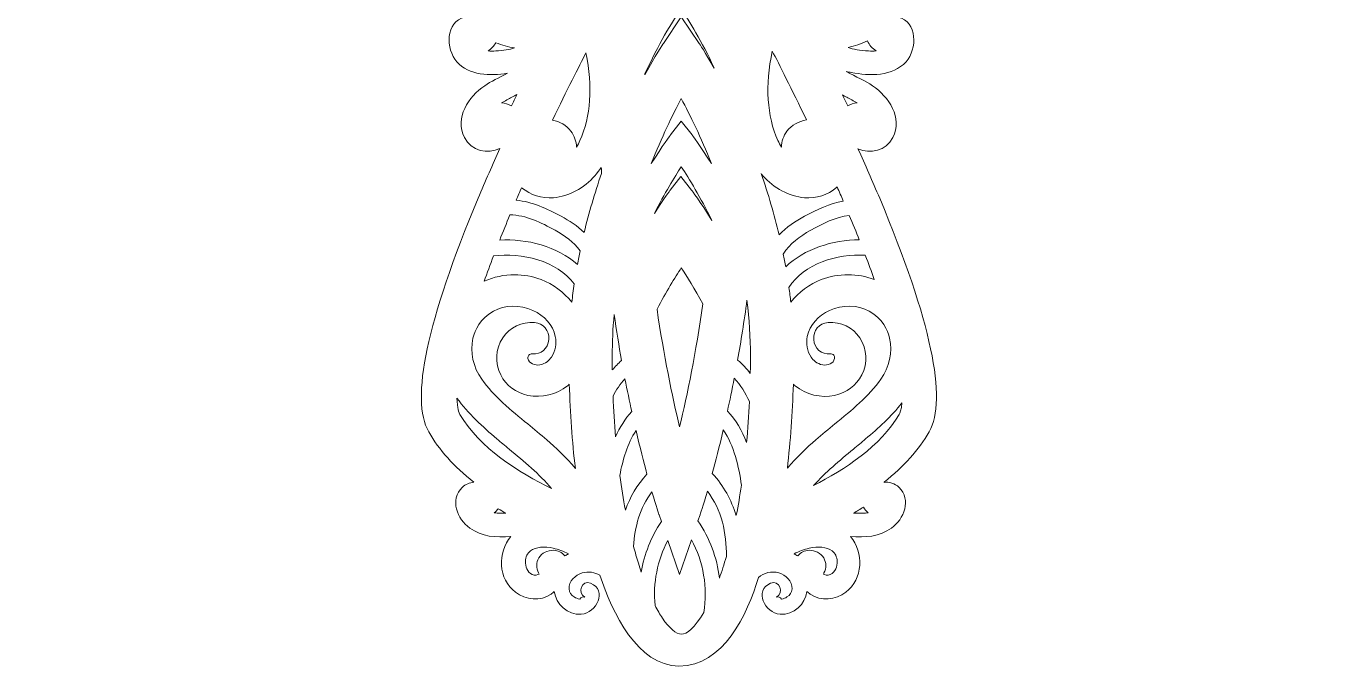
# Model space of a CAD drawing. Header units: millimetres. Extents: x 8 to 970, y -668 to -13.
# Drawn here: x 8.5 to 239.2, y -661.2 to -547.4 of the extents above; entities that cross this region are included whole.
import ezdxf

# ---------------------------------------------------------------- set-up
doc = ezdxf.new("R2010")
doc.units = ezdxf.units.MM
doc.header["$MEASUREMENT"] = 0
doc.layers.add('Layer 5', color=7, linetype='Continuous')

msp = doc.modelspace()

# ---------------------------------------------------------------- linework, layer by layer
at = {"layer": 'Layer 5', "lineweight": 0}
for points, knots in [([(239.19, -472.4), (239.18, -471.52), (238.73, -457.77), (225.12, -456.4), (225.69, -455.16), (226.44, -453.27), (226.55, -451.63), (226.55, -451.63), (226.61, -450.59), (226.61, -450.59), (226.61, -450.59), (225.57, -450.61), (225.57, -450.61), (225.43, -450.61), (222.64, -450.68), (220.27, -451.25), (220.06, -447.67), (218.6, -437.9), (208.96, -435.78), (203.19, -434.51), (198.96, -434.6), (195.61, -435.33), (197.55, -433.29), (198.5, -430.36), (197.9, -427.39), (197.1, -423.41), (193.21, -420.82), (189.22, -421.62), (189, -421.67), (188.78, -421.73), (188.56, -421.8), (189.5, -419.99), (189.79, -417.94), (189.38, -415.91), (188.58, -411.93), (184.69, -409.34), (180.7, -410.14), (179.64, -410.36), (178.7, -410.84), (177.94, -411.5), (177.98, -411.34), (178.02, -411.17), (178.05, -411), (178.51, -408.65), (178.03, -406.26), (176.69, -404.27), (175.59, -402.64), (173.92, -401.53), (171.99, -401.15), (170.06, -400.77), (168.09, -401.17), (166.46, -402.27), (166.36, -402.34), (166.26, -402.42), (166.16, -402.5), (166.49, -400.34), (166.05, -398.06), (164.74, -396.11), (164.03, -395.05), (163.09, -394.24), (162.04, -393.7), (161.96, -391.62), (161.67, -389.28), (161.08, -386.61), (160, -381.71), (156.73, -378.19), (151.63, -376.43), (149.23, -375.6), (146.97, -375.35), (145.61, -375.28), (146.18, -372.92), (146.24, -370.14), (146.24, -370), (146.24, -370), (146.27, -368.95), (146.27, -368.95), (146.27, -368.95), (145.22, -369.02), (145.22, -369.02), (143.59, -369.13), (141.7, -369.87), (140.46, -370.45), (139.1, -356.91), (125.48, -356.39), (124.47, -356.37), (124.47, -356.37), (124.47, -356.37), (124.47, -356.37), (124.47, -356.37), (124.47, -356.37), (124.47, -356.37), (124.47, -356.37), (124.42, -356.37), (124.42, -356.37), (124.42, -356.37), (124.42, -356.37), (124.41, -356.37), (124.41, -356.37), (124.41, -356.37), (124.41, -356.37), (123.41, -356.39), (109.79, -356.91), (108.43, -370.45), (107.19, -369.87), (105.3, -369.13), (103.67, -369.02), (103.67, -369.02), (102.62, -368.95), (102.62, -368.95), (102.62, -368.95), (102.64, -370), (102.64, -370), (102.65, -370.14), (102.71, -372.92), (103.27, -375.28), (101.91, -375.35), (99.65, -375.6), (97.25, -376.43), (92.15, -378.19), (88.88, -381.71), (87.81, -386.61), (87.12, -389.74), (86.83, -392.43), (86.83, -394.76), (85.99, -395.3), (85.24, -396.02), (84.65, -396.9), (83.36, -398.87), (82.95, -401.16), (83.31, -403.31), (83.21, -403.24), (83.11, -403.16), (83, -403.09), (81.36, -402.01), (79.39, -401.63), (77.46, -402.03), (75.53, -402.43), (73.88, -403.55), (72.79, -405.2), (71.48, -407.2), (71.02, -409.59), (71.5, -411.94), (71.54, -412.11), (71.58, -412.28), (71.62, -412.45), (70.85, -411.79), (69.91, -411.32), (68.84, -411.12), (64.85, -410.36), (60.99, -412.99), (60.23, -416.98), (59.84, -419.01), (60.16, -421.06), (61.11, -422.86), (60.9, -422.79), (60.68, -422.73), (60.45, -422.69), (56.46, -421.93), (52.59, -424.56), (51.83, -428.55), (51.33, -431.18), (52.04, -433.76), (53.57, -435.73), (50.01, -434.66), (45.38, -434.31), (38.72, -435.78), (29.08, -437.9), (27.61, -447.67), (27.4, -451.25), (25.04, -450.68), (22.25, -450.61), (22.11, -450.61), (22.11, -450.61), (21.06, -450.59), (21.06, -450.59), (21.06, -450.59), (21.13, -451.63), (21.13, -451.63), (21.24, -453.27), (21.98, -455.16), (22.56, -456.4), (8.95, -457.77), (8.5, -471.52), (8.48, -472.4), (8.48, -472.4), (8.48, -472.4), (8.48, -472.4), (8.48, -472.4), (8.48, -472.44), (8.48, -472.44), (8.48, -472.44), (8.48, -472.44), (8.48, -472.44), (8.5, -473.32), (8.95, -487.07), (22.56, -488.44), (21.98, -489.68), (21.24, -491.57), (21.13, -493.21), (21.13, -493.21), (21.06, -494.25), (21.06, -494.25), (21.06, -494.25), (22.11, -494.23), (22.11, -494.23), (22.25, -494.23), (25.04, -494.16), (27.4, -493.6), (27.61, -497.17), (29.08, -506.94), (38.72, -509.06), (41.86, -509.75), (44.55, -510.04), (46.88, -510.04), (49.98, -510.04), (52.45, -509.54), (54.55, -508.79), (53.36, -510.03), (52.51, -511.63), (52.2, -513.45), (51.5, -517.45), (54.2, -521.28), (58.2, -521.97), (58.55, -522.03), (58.9, -522.06), (59.24, -522.06), (59.83, -522.06), (60.4, -521.97), (60.95, -521.81), (60.29, -523.92), (60.42, -526.17), (61.35, -528.2), (62.16, -529.99), (63.63, -531.36), (65.47, -532.05), (66.31, -532.36), (67.19, -532.52), (68.06, -532.52), (69.1, -532.52), (70.13, -532.3), (71.11, -531.85), (71.13, -531.84), (71.14, -531.84), (71.15, -531.83), (70.55, -533.84), (70.64, -536.07), (71.58, -538.12), (72.4, -539.91), (73.86, -541.28), (75.7, -541.97), (76.54, -542.28), (77.42, -542.44), (78.29, -542.44), (79.33, -542.44), (80.37, -542.21), (81.34, -541.77), (82.03, -541.45), (82.64, -541.02), (83.16, -540.49), (83.51, -541.16), (84.87, -543.54), (87.28, -545.77), (86.99, -545.78), (86.71, -545.81), (86.44, -545.87), (82.92, -546.64), (83.01, -551.53), (85, -553.78), (87.2, -556.26), (90.93, -556.31), (94.02, -555.82), (92.53, -556.61), (91.02, -557.31), (89.95, -558.04), (87.1, -560.01), (84.53, -563.73), (86.35, -567.25), (87.6, -569.65), (90.49, -570.27), (92.66, -569.19), (91.37, -572.03), (90.06, -575.01), (88.79, -578.05), (79.66, -599.81), (76.71, -613.77), (80.01, -619.55), (81.83, -622.74), (84.5, -625.73), (88, -628.51), (87.28, -628.56), (86.55, -628.85), (85.95, -629.43), (83.71, -631.61), (85.09, -635.07), (87.29, -636.65), (89.45, -638.21), (91.98, -638.36), (94.6, -638.16), (92.17, -640.95), (92.33, -645.74), (95.43, -648.05), (97.21, -649.37), (99.86, -649.78), (101.73, -648.41), (101.94, -648.26), (102.13, -648.09), (102.31, -647.91), (102.63, -650.19), (104.6, -652.14), (107.1, -651.97), (109.78, -651.78), (111.81, -647.71), (108.77, -646.46), (107.21, -645.82), (106.35, -648.18), (107.73, -648.94), (107.4, -648.8), (107.1, -648.92), (106.82, -649.28), (106.48, -649.21), (106.15, -649.08), (105.85, -648.9), (105.3, -648.54), (104.99, -648.12), (104.94, -647.46), (104.84, -646.09), (106.09, -644.99), (107.29, -644.63), (108.4, -644.3), (109.5, -644.51), (110.41, -645.05), (112.6, -651.7), (117.15, -661.17), (124.44, -661.17), (132.4, -661.17), (136.59, -652.05), (138.57, -645.42), (139.56, -644.61), (140.88, -644.23), (142.2, -644.63), (143.4, -644.99), (144.65, -646.09), (144.55, -647.46), (144.5, -648.12), (144.2, -648.54), (143.64, -648.9), (143.34, -649.08), (143.02, -649.21), (142.68, -649.28), (142.39, -648.92), (142.09, -648.8), (141.77, -648.94), (143.15, -648.18), (142.29, -645.82), (140.73, -646.46), (137.68, -647.71), (139.72, -651.78), (142.4, -651.97), (144.9, -652.14), (146.86, -650.19), (147.19, -647.91), (147.37, -648.09), (147.56, -648.26), (147.76, -648.41), (149.64, -649.78), (152.29, -649.37), (154.06, -648.05), (157.17, -645.74), (157.33, -640.95), (154.9, -638.16), (157.52, -638.36), (160.05, -638.21), (162.2, -636.65), (164.41, -635.07), (165.79, -631.61), (163.55, -629.43), (162.78, -628.68), (161.79, -628.41), (160.88, -628.53), (160.88, -628.53), (160.89, -628.51), (160.89, -628.51), (164.39, -625.73), (167.06, -622.74), (168.88, -619.55), (172.18, -613.77), (169.23, -599.81), (160.1, -578.05), (158.83, -575.03), (157.53, -572.07), (156.25, -569.24), (158.41, -570.25), (161.22, -569.61), (162.44, -567.25), (164.27, -563.73), (161.7, -560.01), (158.84, -558.04), (157.63, -557.21), (155.85, -556.43), (154.17, -555.5), (154.46, -555.58), (154.76, -555.65), (155.06, -555.7), (158.28, -556.3), (162.42, -556.45), (164.79, -553.78), (166.78, -551.53), (166.87, -546.64), (163.35, -545.87), (162.77, -545.75), (162.13, -545.73), (161.52, -545.85), (164.34, -543.26), (165.76, -540.45), (165.82, -540.32), (165.82, -540.32), (165.86, -540.25), (165.86, -540.25), (166.72, -541.77), (168.21, -542.91), (170.06, -543.25), (170.5, -543.33), (170.95, -543.37), (171.39, -543.37), (174.88, -543.37), (177.98, -540.88), (178.64, -537.33), (178.83, -536.29), (178.83, -535.25), (178.67, -534.23), (179.03, -534.38), (179.41, -534.49), (179.81, -534.56), (180.26, -534.64), (180.71, -534.68), (181.16, -534.68), (182.63, -534.68), (184.08, -534.24), (185.32, -533.38), (186.94, -532.26), (188.03, -530.58), (188.39, -528.64), (188.72, -526.85), (188.5, -525.05), (187.78, -523.42), (188.05, -523.51), (188.32, -523.58), (188.6, -523.64), (189.05, -523.72), (189.5, -523.76), (189.95, -523.76), (191.43, -523.76), (192.87, -523.31), (194.12, -522.46), (195.74, -521.34), (196.82, -519.66), (197.18, -517.72), (197.8, -514.34), (196.43, -511.04), (193.9, -509.05), (195.83, -509.65), (198.07, -510.04), (200.79, -510.04), (203.13, -510.04), (205.82, -509.75), (208.96, -509.06), (218.6, -506.94), (220.06, -497.17), (220.27, -493.6), (222.64, -494.16), (225.43, -494.23), (225.57, -494.23), (225.57, -494.23), (226.61, -494.25), (226.61, -494.25), (226.61, -494.25), (226.55, -493.21), (226.55, -493.21), (226.44, -491.57), (225.69, -489.68), (225.12, -488.44), (238.73, -487.07), (239.18, -473.32), (239.19, -472.44), (239.19, -472.44), (239.19, -472.44), (239.19, -472.44), (239.19, -472.44), (239.19, -472.4), (239.19, -472.4), (239.19, -472.4), (239.19, -472.4), (239.19, -472.4)], [0, 0, 0, 0, 1, 1, 1, 2, 2, 2, 3, 3, 3, 4, 4, 4, 5, 5, 5, 6, 6, 6, 7, 7, 7, 8, 8, 8, 9, 9, 9, 10, 10, 10, 11, 11, 11, 12, 12, 12, 13, 13, 13, 14, 14, 14, 15, 15, 15, 16, 16, 16, 17, 17, 17, 18, 18, 18, 19, 19, 19, 20, 20, 20, 21, 21, 21, 22, 22, 22, 23, 23, 23, 24, 24, 24, 25, 25, 25, 26, 26, 26, 27, 27, 27, 28, 28, 28, 29, 29, 29, 30, 30, 30, 31, 31, 31, 32, 32, 32, 33, 33, 33, 34, 34, 34, 35, 35, 35, 36, 36, 36, 37, 37, 37, 38, 38, 38, 39, 39, 39, 40, 40, 40, 41, 41, 41, 42, 42, 42, 43, 43, 43, 44, 44, 44, 45, 45, 45, 46, 46, 46, 47, 47, 47, 48, 48, 48, 49, 49, 49, 50, 50, 50, 51, 51, 51, 52, 52, 52, 53, 53, 53, 54, 54, 54, 55, 55, 55, 56, 56, 56, 57, 57, 57, 58, 58, 58, 59, 59, 59, 60, 60, 60, 61, 61, 61, 62, 62, 62, 63, 63, 63, 64, 64, 64, 65, 65, 65, 66, 66, 66, 67, 67, 67, 68, 68, 68, 69, 69, 69, 70, 70, 70, 71, 71, 71, 72, 72, 72, 73, 73, 73, 74, 74, 74, 75, 75, 75, 76, 76, 76, 77, 77, 77, 78, 78, 78, 79, 79, 79, 80, 80, 80, 81, 81, 81, 82, 82, 82, 83, 83, 83, 84, 84, 84, 85, 85, 85, 86, 86, 86, 87, 87, 87, 88, 88, 88, 89, 89, 89, 90, 90, 90, 91, 91, 91, 92, 92, 92, 93, 93, 93, 94, 94, 94, 95, 95, 95, 96, 96, 96, 97, 97, 97, 98, 98, 98, 99, 99, 99, 100, 100, 100, 101, 101, 101, 102, 102, 102, 103, 103, 103, 104, 104, 104, 105, 105, 105, 106, 106, 106, 107, 107, 107, 108, 108, 108, 109, 109, 109, 110, 110, 110, 111, 111, 111, 112, 112, 112, 113, 113, 113, 114, 114, 114, 115, 115, 115, 116, 116, 116, 117, 117, 117, 118, 118, 118, 119, 119, 119, 120, 120, 120, 121, 121, 121, 122, 122, 122, 123, 123, 123, 124, 124, 124, 125, 125, 125, 126, 126, 126, 127, 127, 127, 128, 128, 128, 129, 129, 129, 130, 130, 130, 131, 131, 131, 132, 132, 132, 133, 133, 133, 134, 134, 134, 135, 135, 135, 136, 136, 136, 137, 137, 137, 138, 138, 138, 139, 139, 139, 140, 140, 140, 141, 141, 141, 142, 142, 142, 143, 143, 143, 144, 144, 144, 145, 145, 145, 146, 146, 146, 147, 147, 147, 148, 148, 148, 149, 149, 149, 150, 150, 150, 151, 151, 151, 152, 152, 152, 153, 153, 153, 154, 154, 154, 155, 155, 155, 156, 156, 156, 157, 157, 157, 158, 158, 158, 159, 159, 159, 160, 160, 160, 161, 161, 161, 162, 162, 162, 163, 163, 163, 164, 164, 164, 164]), ([(118.41, -556.09), (118.41, -556.03), (118.41, -555.96), (118.42, -555.9), (120.79, -550.76), (123.23, -546.73), (124.81, -544.32), (126.26, -546.54), (128.48, -550.17), (130.67, -554.76), (130.67, -554.76), (130.68, -554.9), (130.68, -554.9), (129.11, -552.09), (128.07, -550.56), (128.06, -550.54), (128.06, -550.54), (124.87, -545.82), (124.87, -545.82), (124.87, -545.82), (121.69, -550.54), (121.69, -550.54), (121.61, -550.66), (120.29, -552.62), (118.41, -556.09)], [0, 0, 0, 0, 1, 1, 1, 2, 2, 2, 3, 3, 3, 4, 4, 4, 5, 5, 5, 6, 6, 6, 7, 7, 7, 8, 8, 8, 8]), ([(91.92, -551.86), (91.47, -551.89), (91, -551.9), (90.55, -551.87), (91.14, -551.48), (91.61, -550.97), (91.93, -550.4), (93, -550.83), (94.11, -551.15), (95.24, -551.33), (94.36, -551.62), (93.25, -551.8), (91.92, -551.86)], [0, 0, 0, 0, 1, 1, 1, 2, 2, 2, 3, 3, 3, 4, 4, 4, 4]), ([(158.11, -551.86), (156.61, -551.79), (155.4, -551.58), (154.48, -551.22), (155.67, -550.98), (156.82, -550.6), (157.94, -550.08), (158.25, -550.78), (158.77, -551.41), (159.47, -551.87), (159.02, -551.9), (158.56, -551.89), (158.11, -551.86)], [0, 0, 0, 0, 1, 1, 1, 2, 2, 2, 3, 3, 3, 4, 4, 4, 4]), ([(106.87, -567.8), (106.7, -568.17), (106.5, -568.57), (106.25, -568.96), (106.24, -567.94), (105.89, -566.94), (105.26, -566.11), (104.47, -565.08), (103.33, -564.41), (102.01, -564.15), (104.54, -558.84), (106.71, -554.57), (107.93, -552.21), (109.16, -558.24), (108.81, -563.47), (106.87, -567.8)], [0, 0, 0, 0, 1, 1, 1, 2, 2, 2, 3, 3, 3, 4, 4, 4, 5, 5, 5, 5]), ([(147.09, -564.12), (145.69, -564.35), (144.47, -565.04), (143.64, -566.11), (143.01, -566.94), (142.66, -567.94), (142.65, -568.96), (142.4, -568.57), (142.2, -568.17), (142.03, -567.8), (140.06, -563.4), (139.73, -558.07), (141.03, -551.91), (142.22, -554.19), (144.46, -558.6), (147.09, -564.12)], [0, 0, 0, 0, 1, 1, 1, 2, 2, 2, 3, 3, 3, 4, 4, 4, 5, 5, 5, 5]), ([(94.78, -560.09), (95.07, -559.94), (95.36, -559.78), (95.65, -559.63), (95.33, -560.3), (95, -560.97), (94.69, -561.64), (94.16, -561.34), (93.56, -561.15), (92.93, -561.11), (93.55, -560.73), (94.19, -560.4), (94.78, -560.09)], [0, 0, 0, 0, 1, 1, 1, 2, 2, 2, 3, 3, 3, 4, 4, 4, 4]), ([(124.87, -560.32), (126.44, -563.27), (128.36, -567.2), (130.21, -571.89), (128.21, -568.65), (126.79, -566.79), (126.77, -566.77), (126.77, -566.77), (124.87, -564.32), (124.87, -564.32), (124.87, -564.32), (122.97, -566.77), (122.97, -566.77), (122.95, -566.8), (121.54, -568.63), (119.54, -571.88), (121.38, -567.21), (123.29, -563.29), (124.87, -560.32)], [0, 0, 0, 0, 1, 1, 1, 2, 2, 2, 3, 3, 3, 4, 4, 4, 5, 5, 5, 6, 6, 6, 6]), ([(154.25, -560.09), (154.84, -560.4), (155.48, -560.73), (156.09, -561.11), (155.5, -561.15), (154.92, -561.32), (154.42, -561.6), (154.11, -560.97), (153.81, -560.33), (153.51, -559.69), (153.75, -559.83), (154, -559.96), (154.25, -560.09)], [0, 0, 0, 0, 1, 1, 1, 2, 2, 2, 3, 3, 3, 4, 4, 4, 4]), ([(102.16, -577.94), (104.87, -577.73), (107.63, -576.27), (109.54, -574.03), (109.94, -573.56), (110.31, -573.07), (110.66, -572.55), (110.67, -572.92), (110.68, -573.29), (110.69, -573.66), (109.47, -577.16), (108.45, -580.64), (107.62, -584.11), (106.41, -582.97), (105, -582.03), (103.52, -581.23), (101.02, -579.89), (98.36, -578.67), (95.55, -578.38), (95.86, -577.65), (96.18, -576.91), (96.51, -576.17), (98.09, -577.49), (100.04, -578.11), (102.16, -577.94)], [0, 0, 0, 0, 1, 1, 1, 2, 2, 2, 3, 3, 3, 4, 4, 4, 5, 5, 5, 6, 6, 6, 7, 7, 7, 8, 8, 8, 8]), ([(124.87, -572.45), (126.29, -574.59), (128.26, -577.84), (130.29, -581.96), (130.29, -581.97), (130.29, -581.97), (130.29, -581.98), (128.21, -578.58), (126.72, -576.63), (126.7, -576.6), (126.7, -576.6), (124.8, -574.15), (124.8, -574.15), (124.8, -574.15), (122.9, -576.6), (122.9, -576.6), (122.88, -576.63), (121.75, -578.1), (120.08, -580.73), (121.91, -577.16), (123.66, -574.31), (124.87, -572.45)], [0, 0, 0, 0, 1, 1, 1, 2, 2, 2, 3, 3, 3, 4, 4, 4, 5, 5, 5, 6, 6, 6, 7, 7, 7, 7]), ([(146.77, -581.23), (145.11, -582.12), (143.53, -583.21), (142.23, -584.54), (141.38, -580.94), (140.32, -577.31), (139.06, -573.66), (139.16, -573.79), (139.26, -573.91), (139.36, -574.03), (141.27, -576.27), (144.03, -577.73), (146.74, -577.94), (148.9, -578.11), (150.89, -577.47), (152.48, -576.1), (152.51, -576.07), (152.53, -576.05), (152.55, -576.03), (152.92, -576.88), (153.28, -577.71), (153.64, -578.54), (151.24, -578.99), (148.94, -580.07), (146.77, -581.23)], [0, 0, 0, 0, 1, 1, 1, 2, 2, 2, 3, 3, 3, 4, 4, 4, 5, 5, 5, 6, 6, 6, 7, 7, 7, 8, 8, 8, 8]), ([(94.44, -581), (97.24, -581), (100.07, -582.39), (102.44, -583.72), (104.16, -584.69), (105.74, -585.83), (106.89, -587.36), (106.72, -588.18), (106.56, -588.99), (106.41, -589.81), (102.84, -586.6), (97.38, -585.19), (92.62, -585.47), (93.2, -584.02), (93.81, -582.53), (94.44, -581)], [0, 0, 0, 0, 1, 1, 1, 2, 2, 2, 3, 3, 3, 4, 4, 4, 5, 5, 5, 5]), ([(143.41, -590.25), (143.28, -589.49), (143.14, -588.72), (142.98, -587.96), (144.16, -586.12), (145.91, -584.81), (147.85, -583.72), (149.9, -582.57), (152.29, -581.38), (154.71, -581.08), (155.33, -582.56), (155.92, -584.02), (156.48, -585.44), (151.81, -585.44), (146.68, -587.01), (143.41, -590.25)], [0, 0, 0, 0, 1, 1, 1, 2, 2, 2, 3, 3, 3, 4, 4, 4, 5, 5, 5, 5]), ([(91.52, -588.3), (96.47, -587.62), (102.77, -589.14), (105.85, -593.25), (105.69, -594.35), (105.55, -595.44), (105.43, -596.53), (103.99, -594.73), (102.1, -593.29), (100, -592.5), (98.45, -591.91), (96.84, -591.63), (95.26, -591.63), (93.4, -591.63), (91.57, -592.02), (89.87, -592.78), (90.38, -591.34), (90.93, -589.84), (91.52, -588.3)], [0, 0, 0, 0, 1, 1, 1, 2, 2, 2, 3, 3, 3, 4, 4, 4, 5, 5, 5, 6, 6, 6, 6]), ([(159.15, -592.49), (156.16, -591.35), (152.83, -591.33), (149.73, -592.5), (147.64, -593.28), (145.75, -594.72), (144.31, -596.52), (144.22, -595.65), (144.11, -594.78), (143.99, -593.91), (146.65, -589.66), (152.57, -587.87), (157.55, -588.18), (158.12, -589.66), (158.65, -591.1), (159.15, -592.49)], [0, 0, 0, 0, 1, 1, 1, 2, 2, 2, 3, 3, 3, 4, 4, 4, 5, 5, 5, 5]), ([(124.56, -618.66), (123.24, -613.12), (121.75, -605.97), (120.56, -597.75), (122.2, -594.63), (123.74, -592.13), (124.87, -590.4), (125.89, -591.94), (127.23, -594.12), (128.69, -596.83), (127.48, -605.42), (125.94, -612.9), (124.56, -618.66)], [0, 0, 0, 0, 1, 1, 1, 2, 2, 2, 3, 3, 3, 4, 4, 4, 4]), ([(100.97, -620.97), (99.87, -620.01), (98.71, -619.07), (97.59, -618.15), (94.63, -615.74), (91.57, -613.24), (89.42, -610.2), (87.9, -608.07), (87.32, -605.35), (87.87, -602.93), (88.2, -601.47), (89.1, -599.45), (91.49, -598.12), (93.53, -596.98), (96.22, -596.92), (98.52, -597.96), (100.59, -598.89), (102.04, -600.58), (102.48, -602.59), (102.76, -603.83), (102.5, -605.24), (101.81, -606.27), (101.45, -606.8), (100.8, -607.47), (99.74, -607.65), (98.87, -607.79), (97.81, -607.4), (97.64, -606.52), (97.59, -606.23), (97.69, -606.05), (97.79, -605.94), (97.94, -605.78), (98.16, -605.69), (98.41, -605.71), (99.96, -605.83), (101.22, -604.74), (101.35, -603.16), (101.47, -601.56), (100.38, -600.25), (98.8, -600.13), (96.52, -599.94), (94.41, -600.97), (93.15, -602.87), (91.85, -604.83), (91.72, -607.34), (92.8, -609.43), (93.78, -611.33), (95.5, -612.62), (97.64, -613.07), (100.06, -613.58), (102.68, -612.95), (104.64, -611.37), (104.76, -611.28), (104.87, -611.18), (104.98, -611.09), (105.12, -616.22), (105.48, -621.26), (106.05, -626.04), (104.36, -624.05), (102.55, -622.36), (100.97, -620.97)], [0, 0, 0, 0, 1, 1, 1, 2, 2, 2, 3, 3, 3, 4, 4, 4, 5, 5, 5, 6, 6, 6, 7, 7, 7, 8, 8, 8, 9, 9, 9, 10, 10, 10, 11, 11, 11, 12, 12, 12, 13, 13, 13, 14, 14, 14, 15, 15, 15, 16, 16, 16, 17, 17, 17, 18, 18, 18, 19, 19, 19, 20, 20, 20, 20]), ([(134.87, -606.79), (135.47, -603.47), (136.03, -599.92), (136.53, -596.18), (136.94, -599.52), (137.15, -602.81), (137.15, -606.03), (137.15, -607.09), (137.14, -608.13), (137.12, -609.17), (136.46, -608.33), (135.72, -607.53), (134.87, -606.79)], [0, 0, 0, 0, 1, 1, 1, 2, 2, 2, 3, 3, 3, 4, 4, 4, 4]), ([(160.31, -610.2), (158.16, -613.24), (155.1, -615.74), (152.14, -618.15), (151.02, -619.06), (149.86, -620.01), (148.76, -620.97), (147.19, -622.36), (145.39, -624.04), (143.7, -626.02), (144.26, -621.25), (144.62, -616.22), (144.77, -611.1), (144.87, -611.19), (144.98, -611.28), (145.09, -611.37), (147.05, -612.95), (149.67, -613.59), (152.09, -613.07), (154.23, -612.62), (155.95, -611.33), (156.93, -609.43), (158.01, -607.34), (157.88, -604.83), (156.58, -602.87), (155.32, -600.97), (153.2, -599.94), (150.93, -600.13), (149.35, -600.25), (148.26, -601.56), (148.38, -603.16), (148.51, -604.74), (149.77, -605.84), (151.33, -605.71), (151.57, -605.69), (151.79, -605.78), (151.94, -605.94), (152.04, -606.05), (152.14, -606.23), (152.09, -606.52), (151.92, -607.4), (150.87, -607.79), (149.99, -607.65), (148.93, -607.47), (148.28, -606.8), (147.92, -606.27), (147.23, -605.24), (146.97, -603.83), (147.25, -602.59), (147.69, -600.58), (149.14, -598.89), (151.21, -597.96), (153.51, -596.92), (156.2, -596.98), (158.24, -598.12), (160.63, -599.45), (161.53, -601.47), (161.86, -602.93), (162.41, -605.35), (161.83, -608.07), (160.31, -610.2)], [0, 0, 0, 0, 1, 1, 1, 2, 2, 2, 3, 3, 3, 4, 4, 4, 5, 5, 5, 6, 6, 6, 7, 7, 7, 8, 8, 8, 9, 9, 9, 10, 10, 10, 11, 11, 11, 12, 12, 12, 13, 13, 13, 14, 14, 14, 15, 15, 15, 16, 16, 16, 17, 17, 17, 18, 18, 18, 19, 19, 19, 20, 20, 20, 20]), ([(112.6, -606.03), (112.6, -603.63), (112.71, -601.19), (112.94, -598.72), (113.35, -601.56), (113.8, -604.29), (114.26, -606.87), (113.66, -607.41), (113.12, -607.97), (112.61, -608.56), (112.6, -607.72), (112.6, -606.88), (112.6, -606.03)], [0, 0, 0, 0, 1, 1, 1, 2, 2, 2, 3, 3, 3, 4, 4, 4, 4]), ([(112.74, -613.2), (113.32, -612.1), (114.02, -611.07), (114.86, -610.11), (115.26, -612.17), (115.66, -614.12), (116.07, -615.96), (114.86, -617.24), (113.93, -618.77), (113.2, -620.42), (112.99, -618.06), (112.84, -615.65), (112.74, -613.2)], [0, 0, 0, 0, 1, 1, 1, 2, 2, 2, 3, 3, 3, 4, 4, 4, 4]), ([(136.46, -621.44), (135.66, -619.36), (134.57, -617.42), (133.07, -615.86), (133.47, -614.01), (133.88, -612.06), (134.27, -610), (135.41, -611.26), (136.29, -612.67), (136.96, -614.16), (136.85, -616.64), (136.68, -619.07), (136.46, -621.44)], [0, 0, 0, 0, 1, 1, 1, 2, 2, 2, 3, 3, 3, 4, 4, 4, 4]), ([(85.55, -616.45), (85.4, -616.19), (85.06, -615.39), (85.02, -613.54), (86.99, -616.31), (89.64, -618.69), (92.12, -620.8), (92.83, -621.41), (93.56, -622.01), (94.3, -622.62), (96.95, -624.82), (99.65, -627.07), (101.84, -629.63), (96.06, -626.82), (88.95, -622.39), (85.55, -616.45)], [0, 0, 0, 0, 1, 1, 1, 2, 2, 2, 3, 3, 3, 4, 4, 4, 5, 5, 5, 5]), ([(163.57, -616.45), (160.36, -622.06), (153.82, -626.32), (148.35, -629.1), (150.45, -626.76), (152.97, -624.67), (155.43, -622.63), (156.16, -622.02), (156.9, -621.41), (157.61, -620.8), (159.81, -618.93), (162.16, -616.83), (164.05, -614.42), (163.95, -615.66), (163.69, -616.24), (163.57, -616.45)], [0, 0, 0, 0, 1, 1, 1, 2, 2, 2, 3, 3, 3, 4, 4, 4, 5, 5, 5, 5]), ([(113.95, -627.31), (114.45, -624.54), (115.3, -621.64), (116.83, -619.34), (117.52, -622.31), (118.19, -624.9), (118.77, -627.05), (117, -628.99), (115.76, -631.16), (114.95, -633.47), (114.57, -631.49), (114.24, -629.44), (113.95, -627.31)], [0, 0, 0, 0, 1, 1, 1, 2, 2, 2, 3, 3, 3, 4, 4, 4, 4]), ([(134.64, -634.35), (134.64, -634.35), (134.58, -634.37), (134.58, -634.37), (133.77, -631.68), (132.42, -629.16), (130.37, -626.95), (130.96, -624.79), (131.63, -622.18), (132.32, -619.21), (134.23, -622.01), (135.11, -625.75), (135.55, -629.05), (135.28, -630.87), (134.98, -632.64), (134.64, -634.35)], [0, 0, 0, 0, 1, 1, 1, 2, 2, 2, 3, 3, 3, 4, 4, 4, 5, 5, 5, 5]), ([(117.24, -642.91), (116.95, -641.96), (116.67, -640.97), (116.4, -639.94), (116.58, -636.44), (117.52, -633.04), (119.65, -630.19), (120.41, -632.8), (120.9, -634.26), (120.92, -634.31), (120.92, -634.31), (121.33, -635.49), (121.33, -635.49), (119.49, -638.22), (118.29, -641.29), (117.75, -644.47), (117.57, -643.96), (117.41, -643.45), (117.24, -642.91)], [0, 0, 0, 0, 1, 1, 1, 2, 2, 2, 3, 3, 3, 4, 4, 4, 5, 5, 5, 6, 6, 6, 6]), ([(131.64, -645.53), (131.2, -641.93), (129.92, -638.44), (127.83, -635.38), (127.83, -635.38), (128.2, -634.31), (128.2, -634.31), (128.22, -634.25), (128.72, -632.76), (129.5, -630.08), (132.05, -633.43), (132.93, -637.56), (132.87, -641.72), (132.47, -643.11), (132.06, -644.38), (131.64, -645.53)], [0, 0, 0, 0, 1, 1, 1, 2, 2, 2, 3, 3, 3, 4, 4, 4, 5, 5, 5, 5]), ([(92.17, -633.99), (91.99, -633.97), (91.81, -633.95), (91.65, -633.93), (91.92, -633.73), (92.16, -633.49), (92.34, -633.21), (92.78, -633.48), (93.23, -633.75), (93.69, -634.02), (93.18, -634.03), (92.67, -634.03), (92.17, -633.99)], [0, 0, 0, 0, 1, 1, 1, 2, 2, 2, 3, 3, 3, 4, 4, 4, 4]), ([(157.56, -633.99), (156.88, -634.04), (156.19, -634.03), (155.48, -633.99), (156.08, -633.64), (156.66, -633.29), (157.23, -632.93), (157.43, -633.33), (157.72, -633.67), (158.08, -633.93), (157.92, -633.95), (157.74, -633.97), (157.56, -633.99)], [0, 0, 0, 0, 1, 1, 1, 2, 2, 2, 3, 3, 3, 4, 4, 4, 4]), ([(124.87, -655.53), (123.98, -655.53), (122.72, -654.45), (121.51, -652.65), (121.07, -651.99), (120.63, -651.24), (120.2, -650.4), (119.82, -646.44), (120.61, -642.4), (122.48, -638.86), (122.48, -638.86), (124.56, -644.92), (124.56, -644.92), (124.56, -644.92), (126.68, -638.73), (126.68, -638.73), (128.8, -642.67), (129.58, -647.23), (128.88, -651.64), (127.27, -654.36), (125.81, -655.53), (124.87, -655.53)], [0, 0, 0, 0, 1, 1, 1, 2, 2, 2, 3, 3, 3, 4, 4, 4, 5, 5, 5, 6, 6, 6, 7, 7, 7, 7]), ([(104.19, -641.6), (103.68, -640.99), (102.96, -640.62), (102.15, -640.6), (101.11, -640.57), (100.1, -641.1), (99.57, -641.96), (99.07, -642.78), (99.05, -643.75), (99.52, -644.63), (99.57, -644.72), (99.6, -644.79), (99.6, -644.83), (99.45, -644.97), (98.86, -645.14), (98.4, -644.93), (97.45, -644.49), (97.15, -643.43), (97.19, -642.59), (97.22, -641.75), (97.52, -641.14), (98.09, -640.71), (99, -640.03), (100.59, -639.84), (102.14, -640.23), (103.06, -640.46), (103.95, -640.79), (104.82, -641.24), (104.6, -641.35), (104.39, -641.47), (104.19, -641.6)], [0, 0, 0, 0, 1, 1, 1, 2, 2, 2, 3, 3, 3, 4, 4, 4, 5, 5, 5, 6, 6, 6, 7, 7, 7, 8, 8, 8, 9, 9, 9, 10, 10, 10, 10]), ([(151.33, -644.93), (150.87, -645.14), (150.28, -644.97), (150.13, -644.83), (150.14, -644.79), (150.16, -644.72), (150.21, -644.63), (150.68, -643.75), (150.66, -642.78), (150.16, -641.96), (149.63, -641.1), (148.62, -640.58), (147.58, -640.6), (146.78, -640.62), (146.05, -640.99), (145.54, -641.6), (145.34, -641.47), (145.13, -641.35), (144.91, -641.24), (145.78, -640.79), (146.67, -640.46), (147.59, -640.23), (149.14, -639.85), (150.73, -640.03), (151.64, -640.71), (152.21, -641.14), (152.51, -641.75), (152.55, -642.59), (152.58, -643.43), (152.28, -644.49), (151.33, -644.93)], [0, 0, 0, 0, 1, 1, 1, 2, 2, 2, 3, 3, 3, 4, 4, 4, 5, 5, 5, 6, 6, 6, 7, 7, 7, 8, 8, 8, 9, 9, 9, 10, 10, 10, 10])]:
    msp.add_open_spline(points, degree=3, knots=knots, dxfattribs=at)

doc.saveas('drawing.dxf')
